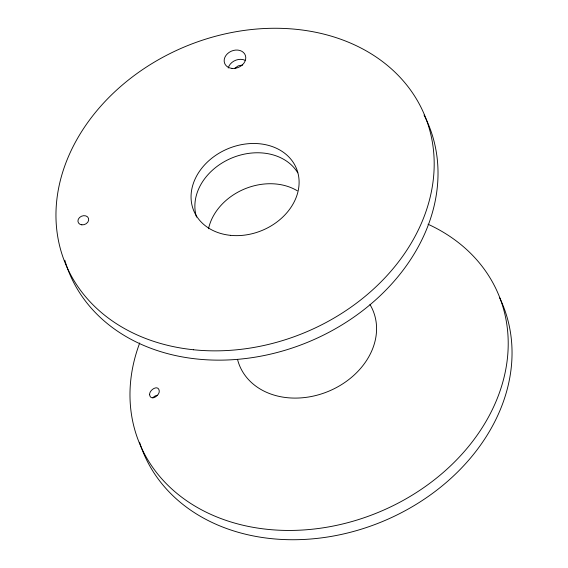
<?xml version="1.0" encoding="UTF-8"?>
<svg xmlns="http://www.w3.org/2000/svg" width="568" height="568" viewBox="0 0 568 568"><rect width="100%" height="100%" fill="white"/><g stroke="black" fill="none" stroke-linecap="round" stroke-linejoin="round"><path stroke-width="0.85" d="M234.541 68.48L238.248 65.852L242.671 65.008M428.016 224.218A194.32 154.986 -22.4 0 1 483.531 425.56A194.32 154.986 -22.4 0 1 242.06 525.017A194.32 154.986 -22.4 0 1 139.721 342.965M369.974 304.533A72.179 57.567 -22.4 0 1 328.446 391.338A72.179 57.567 -22.4 0 1 237.538 359.445M152.927 397.806A5.552 4.43 -22.4 0 1 157.471 395.278M424.04 115.056A194.32 154.986 -22.4 0 1 306.422 342.774A194.32 154.986 -22.4 0 1 64.816 260.243M196.514 217.09A55.522 44.283 -22.4 0 1 230.658 158.493A55.522 44.283 -22.4 0 1 297.76 172.8M208.527 228.755A55.522 44.283 -22.4 0 1 243.963 189.222A55.522 44.283 -22.4 0 1 297.327 190.805M228.237 68.032A11.104 8.854 -22.4 0 1 245.056 60.272M499.577 297.667A194.32 154.986 -22.4 0 1 379.949 522.56A194.32 154.986 -22.4 0 1 139.572 442.273M149.611 394.76C150.52 401.569 159.856 395.647 159.253 390.862C158.351 384.103 149.036 390.024 149.611 394.76M193.525 349.76A194.32 154.986 -22.4 0 0 428.428 125.727A194.32 154.986 -22.4 0 0 113.273 93.195A194.32 154.986 -22.4 0 0 193.525 349.76M230.345 235.329A55.522 44.283 -22.4 0 0 297.462 171.323A55.522 44.283 -22.4 0 0 207.419 162.029A55.522 44.283 -22.4 0 0 230.345 235.329M81.835 224.836A5.552 4.43 -22.4 0 0 88.551 218.439A5.552 4.43 -22.4 0 0 79.548 217.508A5.552 4.43 -22.4 0 0 81.835 224.836M232.021 68.408A11.104 8.854 -22.4 0 0 245.447 55.607A11.104 8.854 -22.4 0 0 227.434 53.747A11.104 8.854 -22.4 0 0 232.021 68.408"/></g></svg>
